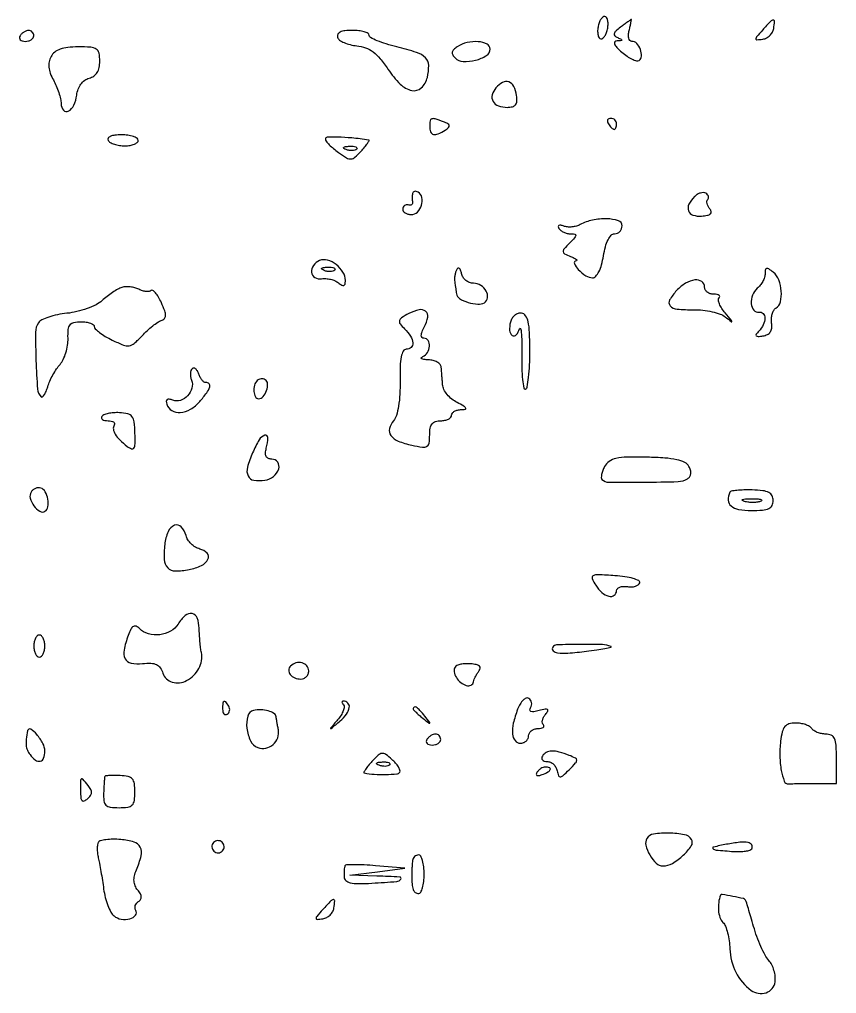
# Model space of a CAD drawing. Extents: x 0 to 5034, y 0 to 2560.
# Drawn here: x 4885.4 to 5034, y 1634.8 to 1812 of the extents above; entities that cross this region are included whole.
import ezdxf

# ---------------------------------------------------------------- set-up
doc = ezdxf.new("R2010")
doc.units = 0

msp = doc.modelspace()

# ---------------------------------------------------------------- linework, layer by layer
for points in [[(4990.70757, 1810.989749, 0.040656), (4990.56709, 1810.192943, 0.050754), (4990.573231, 1809.442032, 0.059493), (4990.712916, 1808.841237, 0.169067), (4990.98019, 1808.512243, 0.241489), (4991.323006, 1808.484873, 0.114793), (4991.692538, 1808.750262, 0.074084), (4992.035801, 1809.284046, 0.041978), (4992.29243, 1810.010251, 0.040656), (4992.43291, 1810.807057, 0.050754), (4992.426769, 1811.557968, 0.059493), (4992.287084, 1812.158763, 0.169067), (4992.01981, 1812.487757, 0.241489), (4991.676994, 1812.515127, 0.114793), (4991.307462, 1812.249738, 0.074084), (4990.964199, 1811.715954, 0.041978)], [(4994.696997, 1810.569198, 0.024628), (4993.867292, 1809.873136, 0.142145), (4993.575391, 1809.387409, 0.276429), (4993.68571, 1809.004722, 0.092682), (4994.196997, 1808.679948, -0.011307), (4994.852863, 1808.399801, -0.339564), (4994.932269, 1808.25086, -0.338236), (4994.808928, 1808.135125, -0.011268), (4994.09699, 1808.078947, 0.184351), (4993.679406, 1807.892056, 0.306333), (4993.609088, 1807.528106, 0.094246), (4994.019942, 1806.916596, 0.019206), (4994.976067, 1806.020757, 0.028805), (4995.910455, 1805.30027, 0.039562), (4996.830795, 1804.773101, 0.044596), (4997.617313, 1804.484251, 0.206983), (4998.085403, 1804.552782, 0.249699), (4998.525958, 1805.308441, 0.100677), (4998.326967, 1806.524213, 0.095283), (4997.654246, 1807.614324, 0.209981), (4996.77638, 1808, -0.221261), (4996.434061, 1808.159281, -0.11579), (4996.216954, 1808.5875, -0.077863), (4996.163004, 1809.233928, -0.04594), (4996.289749, 1810, 0.006506), (4996.479167, 1810.764859, 0.011398), (4996.613189, 1811.403158, 0.005743), (4996.703792, 1811.922619, 0.524629), (4996.65638, 1811.968197, 0.103528), (4996.549607, 1811.922176, 0.001696), (4996.016305, 1811.544122, 0.004329), (4995.399296, 1811.095461, 0.002852)], [(5020.568603, 1810.075805, 0.005286), (5019.46245, 1808.827239, 0.18237), (5019.328564, 1808.464567, 0.435285), (5019.519364, 1808.289449, 0.016801), (5020.580487, 1808.408934, 0.084275), (5021.268867, 1808.632391, 0.071263), (5021.890588, 1809.080312, 0.072374), (5022.353247, 1809.67682, 0.09263), (5022.578388, 1810.333129, 0.019066), (5022.721463, 1811.657664, 0.473108), (5022.487066, 1811.878874, 0.172957), (5022.017329, 1811.640342, 0.00571)], [(4885.5, 1809, 0.139169), (4885.392057, 1808.620352, 0.191142), (4885.521475, 1808.29375, 0.138808), (4885.889346, 1808.073267, 0.066118), (4886.440983, 1808, 0.062283), (4887.037096, 1808.074545, 0.080552), (4887.542039, 1808.29375, 0.097988), (4887.879982, 1808.618621, 0.153634), (4888, 1809, 0.092995), (4887.928382, 1809.381732, 0.096318), (4887.723586, 1809.70625, 0.099231), (4887.418051, 1809.923444, 0.105429), (4887.059017, 1810, 0.089642), (4886.653442, 1809.926698, 0.053229), (4886.2129, 1809.70625, 0.051032), (4885.806203, 1809.382515, 0.06081)], [(4943.243678, 1808.75, 0.160139), (4943.61332, 1808.248078, 0.049727), (4944.437444, 1807.777235, 0.043968), (4945.523367, 1807.403073, 0.036204), (4946.731332, 1807.193778, -0.062198), (4948.337413, 1806.828857, -0.073661), (4949.706209, 1806.090454, -0.059811), (4951.004845, 1804.853074, -0.026372), (4952.418508, 1802.943778, 0.050758), (4954.649042, 1800.21926, 0.145168), (4956.781351, 1799.06815, 0.24753), (4958.476852, 1799.55316, 0.141169), (4959.575091, 1801.443165, 0.066162), (4959.825158, 1803.631593, 0.194517), (4959.242357, 1805.000144, 0.118989), (4957.623622, 1805.986158, 0.0187), (4954.003083, 1806.99926, -0.015952), (4952.0858, 1807.524414, -0.024565), (4950.469656, 1808.111368, -0.021565), (4949.249597, 1808.686663, -0.278659), (4949, 1809.099741, 0.274589), (4948.793879, 1809.446769, 0.053747), (4948.094271, 1809.735549, 0.043426), (4947.098087, 1809.934668, 0.027628), (4945.916667, 1810, 0.027616), (4944.594183, 1809.926901, 0.081931), (4943.722349, 1809.68192, 0.158973), (4943.292967, 1809.27971, 0.207907)], [(4965.008359, 1807.026328, 0.049917), (4964.366418, 1806.524476, 0.155339), (4964.106656, 1806.048197, 0.177122), (4964.186713, 1805.550596, 0.068927), (4964.613715, 1804.986285, 0.188774), (4966.084424, 1804.343148, 0.07208), (4968.346433, 1804.581144, 0.075979), (4970.338719, 1805.424424, 0.260334), (4971, 1806.608408, 0.286302), (4970.430652, 1807.52122, 0.096747), (4968.850087, 1807.945971, 0.074816), (4966.817494, 1807.783599, 0.083873)], [(4891.125, 1805.233565, 0.07548), (4890.792836, 1804.296703, 0.072812), (4890.747893, 1803.291484, 0.062962), (4891.000616, 1802.194595, 0.038356), (4891.554381, 1800.983565, -0.026053), (4892.08329, 1799.898247, -0.021411), (4892.535706, 1798.691005, -0.02193), (4892.855517, 1797.543864, -0.052224), (4892.964565, 1796.666667, 0.165194), (4893.393263, 1795.480313, 0.364529), (4894.272785, 1795.304322, 0.160222), (4895.286134, 1796.388977, 0.078911), (4895.806596, 1798.225288, -0.059069), (4896.066527, 1799.302896, -0.069195), (4896.563687, 1800.228587, -0.075736), (4897.24815, 1800.917422, -0.095695), (4898.056596, 1801.304549, 0.087948), (4898.902043, 1801.693541, 0.101453), (4899.513688, 1802.334608, 0.088413), (4899.878882, 1803.240157, 0.051788), (4900, 1804.40638, 0.04932), (4899.855833, 1805.864368, 0.201248), (4899.36783, 1806.58646, 0.129211), (4898.356484, 1806.924187, 0.016325), (4896.035184, 1807, 0.027109), (4894.176905, 1806.899173, 0.0593), (4892.789988, 1806.579008, 0.079822), (4891.793431, 1806.028568, 0.104238)], [(4972.063995, 1799.57711, 0.106575), (4971.376795, 1798.258328, 0.200494), (4971.527194, 1797.087134, 0.178912), (4972.500034, 1796.278865, 0.085), (4974.128568, 1796, 0.062086), (4975.067661, 1796.11706, 0.166817), (4975.623764, 1796.480302, 0.153168), (4975.867607, 1797.132839, 0.049977), (4975.819551, 1798.171672, 0.077858), (4975.313383, 1799.799333, 0.191232), (4974.400972, 1800.62577, 0.215452), (4973.255961, 1800.54972, 0.097138)], [(4960, 1792.5, 0.089174), (4960.175233, 1791.525286, 0.254903), (4960.677741, 1791.088216, 0.160791), (4961.529825, 1791.175574, 0.036004), (4962.833846, 1791.876149, 0.038367), (4963.453612, 1792.339204, 0.274684), (4963.565218, 1792.680224, 0.222828), (4963.322208, 1792.994404, 0.026892), (4962.502058, 1793.360837, 0.012459), (4960.971953, 1793.90466, 0.163417), (4960.378485, 1793.900272, 0.279769), (4960.077079, 1793.537925, 0.03708)], [(4992.5, 1793, 0.029505), (4992.768994, 1792.617226, 0.035638), (4993.066025, 1792.29375, 0.038439), (4993.34829, 1792.065539, 0.151918), (4993.559017, 1792, 0.210953), (4993.727648, 1792.07446, 0.081139), (4993.870461, 1792.29375, 0.061769), (4993.967655, 1792.617151, 0.042167), (4994, 1793, 0.105053), (4993.918938, 1793.381556, 0.099167), (4993.688914, 1793.70625, 0.09642), (4993.345238, 1793.923877, 0.093332), (4992.940983, 1794, 0.108972), (4992.586039, 1793.921712, 0.182303), (4992.3746, 1793.70625, 0.161196), (4992.343488, 1793.3821, 0.082592)], [(4901.5, 1790, 0.130646), (4901.906663, 1789.615492, 0.045439), (4902.653525, 1789.29375, 0.041396), (4903.57934, 1789.073842, 0.037634), (4904.559017, 1789, 0.039081), (4905.49372, 1789.07317, 0.058208), (4906.282961, 1789.29375, 0.076538), (4906.820624, 1789.617207, 0.222681), (4907, 1790, 0.257909), (4906.787575, 1790.384428, 0.061379), (4906.101414, 1790.70625, 0.048032), (4905.112882, 1790.927265, 0.031003), (4903.940983, 1791, 0.027979), (4902.756294, 1790.933656, 0.069343), (4901.916013, 1790.718784, 0.145541), (4901.509855, 1790.391769, 0.297719)], [(4941.031425, 1790.202192, 0.163567), (4941.173948, 1789.833626, 0.021597), (4941.74433, 1789.204466, 0.023191), (4942.511443, 1788.497242, 0.017535), (4943.414206, 1787.791734, 0.019749), (4944.889475, 1786.806522, 0.153657), (4945.68259, 1786.60875, 0.169847), (4946.405655, 1786.911934, 0.025434), (4947.537768, 1788.041734, 0.012081), (4948.189067, 1788.797326, 0.022824), (4948.670424, 1789.441684, 0.024065), (4948.968709, 1789.930564, 0.523538), (4948.904988, 1790.057616, 0.010916), (4945.821643, 1790.427798, 0.019826), (4943.287484, 1790.574964, 0.015679), (4941.349351, 1790.549776, 0.414323)], [(4946.729167, 1788.395833, -0.126455), (4946.402231, 1788.202593, -0.060344), (4945.916927, 1788.123424, -0.05415), (4945.359369, 1788.160852, -0.051402), (4944.8125, 1788.316886, -0.054073), (4944.395823, 1788.538436, -0.470617), (4944.37858, 1788.720685, -0.168741), (4944.670344, 1788.862007, -0.018894), (4945.416667, 1788.921053, -0.028489), (4946.112848, 1788.910055, -0.077125), (4946.592839, 1788.799335, -0.208169), (4946.77538, 1788.614691, -0.296942)], [(4956.881579, 1780.309017, 0.022289), (4956.844744, 1779.944741, 0.014052), (4956.83273, 1779.517336, 0.014106), (4956.844631, 1779.095576, 0.025051), (4956.881579, 1778.75, -0.12901), (4956.854957, 1778.484671, -0.162681), (4956.700839, 1778.29375, -0.133789), (4956.435117, 1778.210642, -0.077171), (4956.1, 1778.25, 0.11039), (4955.749164, 1778.267928, 0.119228), (4955.435, 1778.132812, 0.113761), (4955.206961, 1777.862485, 0.093907), (4955.1, 1777.5, 0.168696), (4955.191038, 1777.119049, 0.108012), (4955.515435, 1776.79375, 0.084061), (4956.029171, 1776.574199, 0.059104), (4956.654671, 1776.5, 0.197179), (4957.770248, 1776.957733, 0.123534), (4958.513587, 1778.180419, 0.126021), (4958.583739, 1779.590598, 0.206932), (4957.910933, 1780.555046, 0.072163), (4957.553783, 1780.710062, 0.125664), (4957.2328, 1780.715008, 0.160215), (4956.999675, 1780.571325, 0.139745)], [(5008.160081, 1779.760081, 0.079398), (5007.156235, 1778.374377, 0.207172), (5007.084109, 1777.171836, 0.233845), (5007.895485, 1776.396477, 0.096761), (5009.445196, 1776.224774, 0.028299), (5010.521004, 1776.375453, 0.132543), (5011.076296, 1776.65008, 0.273004), (5011.204541, 1777.043735, 0.11922), (5010.953872, 1777.555581, -0.0512), (5010.636883, 1778.028589, -0.066903), (5010.456325, 1778.51641, -0.082625), (5010.43235, 1778.943957, -0.170766), (5010.575207, 1779.241874, 0.14305), (5010.715791, 1779.498462, 0.130555), (5010.702923, 1779.800423, 0.106589), (5010.53126, 1780.104024, 0.072688), (5010.226612, 1780.359946, 0.134472), (5009.793408, 1780.487445, 0.075494), (5009.245658, 1780.414825, 0.066225), (5008.671226, 1780.161896, 0.059664)], [(4987.378179, 1774.666319, -0.061297), (4986.694466, 1774.389318, -0.043851), (4985.881007, 1774.245623, -0.044327), (4985.068076, 1774.246761, -0.069213), (4984.387324, 1774.404864, 0.039507), (4983.83967, 1774.566763, 0.164008), (4983.50207, 1774.527199, 0.322062), (4983.389896, 1774.324702, 0.10951), (4983.507079, 1773.988546, 0.092679), (4983.851628, 1773.609991, 0.053011), (4984.382837, 1773.290385, 0.050467), (4985.006609, 1773.07333, 0.058572), (4985.630446, 1773, -0.045024), (4986.37445, 1772.932868, -0.392927), (4986.556054, 1772.689987, -0.159691), (4986.363657, 1772.263135, -0.011307), (4985.448918, 1771.30606, 0.014705), (4984.447427, 1770.243861, 0.202695), (4984.281332, 1769.753531, 0.262306), (4984.538545, 1769.366384, 0.024236), (4985.627489, 1768.876346, -0.017345), (4986.29325, 1768.587706, -0.058722), (4986.693669, 1768.336058, -0.287911), (4986.749139, 1768.17503, -0.326262), (4986.627555, 1768.070285, 0.509658), (4986.321022, 1767.56775, 0.094284), (4987.029805, 1766.492918, 0.055092), (4988.403076, 1765.360125, 0.145938), (4989.610627, 1765, 0.212987), (4990.210133, 1765.267509, 0.066767), (4990.776813, 1766.099289, 0.049439), (4991.263715, 1767.36998, 0.027147), (4991.615991, 1769, -0.02706), (4991.969105, 1770.635274, -0.049849), (4992.45621, 1771.904705, -0.067755), (4993.024147, 1772.732525, -0.211623), (4993.627808, 1773, 0.105539), (4994.151369, 1773.111757, 0.09925), (4994.596919, 1773.4288, 0.096288), (4994.895569, 1773.90251, 0.092897), (4995, 1774.459743, 0.329099), (4994.321058, 1775.379541, 0.068095), (4992.210853, 1775.726751, 0.057896), (4989.610335, 1775.495826, 0.075931)], [(4939.978997, 1768.13054, 0.138951), (4938.852882, 1767.239974, 0.186062), (4938.524136, 1765.99225, 0.232451), (4939.128948, 1765.042575, 0.181397), (4940.346631, 1764.810873, -0.058641), (4941.128924, 1764.852931, -0.043016), (4941.988988, 1764.72346, -0.043723), (4942.793756, 1764.454279, -0.070755), (4943.407522, 1764.07675, 0.036236), (4944.011209, 1763.645513, 0.22374), (4944.380492, 1763.605619, 0.267016), (4944.603241, 1763.861479, 0.048655), (4944.666667, 1764.51172, 0.140383), (4944.233045, 1766.025702, 0.089106), (4942.993599, 1767.395094, 0.092767), (4941.406782, 1768.20598, 0.171761)], [(4942.729167, 1766.395833, -0.126455), (4942.402231, 1766.202593, -0.060344), (4941.916927, 1766.123424, -0.05415), (4941.359369, 1766.160852, -0.051402), (4940.8125, 1766.316886, -0.054073), (4940.395823, 1766.538436, -0.470617), (4940.37858, 1766.720685, -0.168741), (4940.670344, 1766.862007, -0.018894), (4941.416667, 1766.921053, -0.028489), (4942.112848, 1766.910055, -0.077125), (4942.592839, 1766.799335, -0.208169), (4942.77538, 1766.614691, -0.296942)], [(4964.911673, 1766.5, 0.053933), (4964.71786, 1766.026424, 0.031438), (4964.585079, 1765.426563, 0.031115), (4964.526942, 1764.801739, 0.045358), (4964.560134, 1764.25, -0.001084), (4964.641966, 1763.703271, -0.000783), (4964.730946, 1763.093233, -0.00079), (4964.813702, 1762.513085, -0.001718), (4964.875, 1762.067388, 0.230382), (4965.436627, 1761.221465, 0.056634), (4967.005111, 1760.523492, 0.056122), (4968.755476, 1760.180665, 0.160061), (4969.947377, 1760.467478, 0.228967), (4970.523498, 1761.372174, 0.158295), (4970.281753, 1762.582683, 0.126016), (4969.292309, 1763.619946, 0.140483), (4967.966335, 1764, -0.090822), (4967.245067, 1764.132103, -0.079458), (4966.579313, 1764.514062, -0.080024), (4966.069777, 1765.081564, -0.094352), (4965.799863, 1765.75, 0.038652), (4965.629893, 1766.357305, 0.130583), (4965.395908, 1766.692188, 0.295862), (4965.146208, 1766.723799, 0.157583)], [(5021, 1765.744889, -0.076995), (5020.897847, 1765.085445, -0.044443), (5020.587251, 1764.342963, -0.043169), (5020.132591, 1763.635678, -0.055174), (5019.594896, 1763.078757, 0.131921), (5018.735886, 1761.864617, 0.105347), (5018.505763, 1760.271992, 0.149998), (5018.959757, 1759.081037, 0.289986), (5019.882837, 1758.75, -0.265892), (5020.637312, 1758.51694, -0.191107), (5020.966535, 1757.677537, -0.110278), (5020.680469, 1756.419313, -0.085753), (5019.869301, 1755.269301, 0.033777), (5019.394174, 1754.725246, 0.358126), (5019.404429, 1754.45152, 0.233405), (5019.719821, 1754.322997, 0.019634), (5020.619301, 1754.423164, 0.078597), (5021.424737, 1754.67854, 0.128849), (5021.959416, 1755.147674, 0.120836), (5022.216198, 1755.842898, 0.064355), (5022.20215, 1756.765273, -0.050281), (5022.165982, 1757.600344, -0.053366), (5022.299599, 1758.40865, -0.05957), (5022.572258, 1759.072995, -0.127883), (5022.95215, 1759.470427, 0.195568), (5023.782775, 1760.607355, 0.07862), (5023.954636, 1762.560132, 0.074283), (5023.504206, 1764.598999, 0.128792), (5022.5, 1766, 0.019291), (5021.693431, 1766.618453, 0.198558), (5021.292518, 1766.709602, 0.319009), (5021.061418, 1766.478191, 0.041804)], [(4904, 1763.237592, 0.04957), (4903.281143, 1762.919932, 0.017913), (4902.3286, 1762.334643, 0.017561), (4901.324254, 1761.614722, 0.019969), (4900.41651, 1760.854833, -0.068025), (4899.313253, 1760.098335, -0.029452), (4897.674435, 1759.393188, -0.02847), (4895.816432, 1758.837679, -0.033623), (4894.007539, 1758.533911, 0.025602), (4892.288656, 1758.273512, 0.030232), (4890.700311, 1757.847598, 0.031469), (4889.430863, 1757.332675, 0.135625), (4888.822968, 1756.801798, 0.146175), (4888.306867, 1755.091225, 0.009869), (4888.394466, 1749.940298, 0.008794), (4888.676652, 1744.751445, 0.180287), (4889.31748, 1743.349187, 0.380385), (4889.562223, 1743.33487, 0.079441), (4889.878981, 1743.679202, 0.047909), (4890.219123, 1744.317799, 0.024379), (4890.526974, 1745.174639, -0.031871), (4890.909869, 1746.192208, -0.019988), (4891.478728, 1747.330104, -0.020045), (4892.131342, 1748.409896, -0.034224), (4892.770546, 1749.246992, 0.069629), (4893.352663, 1750.132524, 0.03664), (4893.828842, 1751.362939, 0.035596), (4894.139005, 1752.719048, 0.045559), (4894.219149, 1753.996992, -0.028836), (4894.266504, 1755.616592, -0.145171), (4894.594846, 1756.450217, -0.179502), (4895.281438, 1756.873094, -0.049243), (4896.566883, 1757, -0.034186), (4897.498839, 1756.936205, -0.052188), (4898.285272, 1756.74294, -0.067896), (4898.826409, 1756.460641, -0.243227), (4899, 1756.124903, 0.205966), (4899.185423, 1755.69387, 0.027759), (4899.954687, 1755.04225, 0.028289), (4901.00521, 1754.337767, 0.020312), (4902.25, 1753.668136, 0.018166), (4904.293604, 1752.763848, 0.131101), (4905.352834, 1752.636605, 0.146354), (4906.278531, 1753.063173, 0.024467), (4907.696734, 1754.442144, -0.018114), (4908.632555, 1755.375492, -0.018473), (4909.627558, 1756.232302, -0.018592), (4910.544575, 1756.910497, -0.069577), (4911.184974, 1757.228325, 0.120596), (4911.760333, 1757.590477, 0.193378), (4911.976291, 1758.120461, 0.092127), (4911.823643, 1758.964903, 0.01624), (4911.200799, 1760.458639, 0.024274), (4910.668975, 1761.490067, 0.044661), (4910.12535, 1762.261507, 0.065452), (4909.649837, 1762.693042, 0.36266), (4909.331077, 1762.66441, -0.165176), (4908.988135, 1762.495352, -0.059247), (4908.436095, 1762.488589, -0.050771), (4907.781709, 1762.626397, -0.041193), (4907.118517, 1762.900056, 0.052848), (4906.388752, 1763.181509, 0.03869), (4905.534814, 1763.341454, 0.039394), (4904.692203, 1763.365954, 0.066939)], [(5004.918262, 1762.68189, 0.055895), (5003.646085, 1760.967326, 0.323794), (5003.751764, 1759.909862, 0.192386), (5004.991061, 1759.288458, 0.024618), (5008.025513, 1759.180916, -0.030609), (5009.679283, 1759.102469, -0.028456), (5011.352604, 1758.822985, -0.029631), (5012.81068, 1758.401122, -0.079655), (5013.755406, 1757.885192, 0.001742), (5014.913453, 1756.995027, 0.624618), (5014.989376, 1757.033097, 0.174109), (5014.925016, 1757.206499, 0.000932), (5013.747818, 1758.598385, -0.032973), (5013.125583, 1759.437669, -0.048694), (5012.706814, 1760.252501, -0.060752), (5012.529318, 1760.930455, -0.234172), (5012.664485, 1761.331152, 0.202239), (5012.766852, 1761.582829, 0.2467), (5012.647276, 1761.803526, 0.10953), (5012.261898, 1761.954034, 0.038554), (5011.666667, 1762, -0.078509), (5011.029996, 1762.100588, -0.090584), (5010.489583, 1762.391667, -0.10078), (5010.128298, 1762.824826, -0.124206), (5010, 1763.333333, 0.250344), (5009.476669, 1764.31305, 0.181217), (5008.248933, 1764.601869, 0.105066), (5006.541403, 1764.003878, 0.068745)], [(4956.192373, 1758.474107, 0.019895), (4954.883203, 1757.716235, 0.1877), (4954.505121, 1757.20328, 0.234751), (4954.618237, 1756.636716, 0.031807), (4955.442373, 1755.700485, -0.052384), (4956.530359, 1754.357065, -0.123906), (4956.944151, 1753.14703, -0.232388), (4956.628018, 1752.340886, -0.18729), (4955.75, 1752.000224, 0.279438), (4955.191926, 1751.662049, 0.0717), (4954.827073, 1750.623594, 0.041), (4954.630023, 1748.883506, 0.012746), (4954.616024, 1746.250224, -0.018591), (4954.574337, 1743.798639, -0.027322), (4954.340354, 1741.656752, -0.030699), (4953.952079, 1739.958895, -0.106969), (4953.416614, 1738.977161, 0.119823), (4952.68786, 1737.556415, 0.223724), (4952.945209, 1736.317233, 0.1378), (4954.278573, 1735.299482, 0.041134), (4956.75, 1734.546177, 0.016753), (4958.702904, 1734.190532, 0.169024), (4959.503348, 1734.34302, 0.232282), (4959.899671, 1734.933412, 0.033694), (4960, 1736.420545, -0.042044), (4960.103853, 1737.653401, -0.123486), (4960.443839, 1738.427568, -0.152591), (4961.057214, 1738.854824, -0.076542), (4962, 1739, 0.048028), (4962.765418, 1739.073693, 0.068025), (4963.4125, 1739.29375, 0.088204), (4963.848523, 1739.618118, 0.191087), (4964, 1740, -0.169851), (4964.133868, 1740.382704, -0.093355), (4964.514063, 1740.71058, -0.074307), (4965.080571, 1740.934969, -0.055147), (4965.75, 1741.014742, 0.049418), (4966.444128, 1741.089425, 0.512166), (4966.543074, 1741.312071, 0.133183), (4966.183579, 1741.665944, 0.010687), (4965, 1742.299284, -0.054353), (4964.033065, 1742.930806, -0.049671), (4963.192163, 1743.773434, -0.052982), (4962.593145, 1744.689232, -0.100436), (4962.356299, 1745.534542, 0.000642), (4962.293498, 1746.378594, 0.00051), (4962.223585, 1747.289834, 0.000516), (4962.157046, 1748.134373, 0.001295), (4962.106299, 1748.75, 0.16331), (4961.896899, 1749.233642, 0.081406), (4961.370288, 1749.656003, 0.066974), (4960.618561, 1749.956059, 0.052788), (4959.75, 1750.078947, -0.020908), (4958.953487, 1750.140307, -0.102704), (4958.528125, 1750.282867, -0.451325), (4958.492009, 1750.465905, -0.134342), (4958.75, 1750.662281, 0.161298), (4959.59968, 1751.382864, 0.12142), (4959.971089, 1752.558786, 0.155405), (4959.716714, 1753.580218, 0.260242), (4958.964816, 1754, -0.211466), (4958.610175, 1754.15701, -0.197808), (4958.474969, 1754.531307, -0.087124), (4958.617866, 1755.17717, -0.024967), (4959.057457, 1756.107359, 0.077972), (4959.65896, 1757.83095, 0.271517), (4959.270213, 1758.895557, 0.234402), (4958.070747, 1759.176331, 0.063692)], [(4974.683917, 1756.899298, 0.078612), (4974.535706, 1755.405252, 0.22987), (4975.027629, 1754.525629, 0.387651), (4975.755754, 1754.621294, 0.106315), (4976.349391, 1755.737757, -0.728442), (4976.524785, 1755.743866, -0.066115), (4976.670908, 1755.072966, -0.018122), (4976.748952, 1753.383923, -0.006691), (4976.74073, 1751, 0.011444), (4976.75572, 1748.524798, 0.020099), (4976.89712, 1746.482812, 0.016226), (4977.117641, 1744.937843, 0.452909), (4977.426769, 1744.75, 0.283367), (4977.742136, 1745.113931, 0.011852), (4977.988558, 1746.88736, 0.017435), (4978.164718, 1749.098596, 0.011158), (4978.222222, 1751.675055, 0.009646), (4978.156757, 1755.068204, 0.044641), (4977.906892, 1757.012603, 0.093033), (4977.441922, 1758.104565, 0.212353), (4976.701148, 1758.573357, 0.121268), (4976.08275, 1758.514039, 0.089163), (4975.481143, 1758.173691, 0.080914), (4974.987894, 1757.607462, 0.074982)], [(4916.787573, 1748.454239, 0.124758), (4916.578077, 1748.102489, 0.059383), (4916.488171, 1747.579692, 0.053459), (4916.521329, 1746.978947, 0.051158), (4916.680777, 1746.389499, -0.159421), (4916.753426, 1744.944247, -0.120517), (4915.978596, 1743.545391, -0.124596), (4914.669755, 1742.693165, -0.175691), (4913.290437, 1742.71879, 0.045528), (4912.634248, 1742.904226, 0.191277), (4912.239887, 1742.826923, 0.258377), (4912.078432, 1742.526795, 0.077555), (4912.167759, 1741.996723, 0.181352), (4913.106052, 1740.837736, 0.154477), (4914.647948, 1740.484989, 0.114878), (4916.489936, 1741.0758, 0.079156), (4918.17679, 1742.488316, 0.019566), (4919.438658, 1744.05974, 0.081311), (4919.993066, 1745.137303, 0.270993), (4919.867692, 1745.707715, 0.236486), (4919.289043, 1745.926, -0.188259), (4918.975835, 1746.012162, -0.060079), (4918.619384, 1746.351377, -0.05025), (4918.278318, 1746.861056, -0.038006), (4918.007715, 1747.478006, 0.047177), (4917.742196, 1748.054438, 0.092779), (4917.41402, 1748.435501, 0.153405), (4917.081274, 1748.564701, 0.216104)], [(4928.63948, 1746.306147, 0.129546), (4928.135277, 1745.441138, 0.086873), (4928.024079, 1744.295693, 0.106073), (4928.304248, 1743.34955, 0.274485), (4928.893011, 1743, 0.223243), (4929.709738, 1743.383783, 0.089221), (4930.332782, 1744.48658, 0.092338), (4930.520017, 1745.707762, 0.251406), (4930.095806, 1746.440788, 0.085976), (4929.735573, 1746.585524, 0.075821), (4929.331062, 1746.609483, 0.077371), (4928.945359, 1746.512383, 0.096382)], [(4900.367878, 1739.786222, 0.202487), (4900.321729, 1739.488932, 0.181511), (4900.5, 1739.230953, 0.104269), (4900.91412, 1739.056248, 0.047893), (4901.5, 1739, -0.048679), (4902.085304, 1738.942881, -0.105957), (4902.497908, 1738.765662, -0.182742), (4902.674087, 1738.503945, -0.198696), (4902.625, 1738.202254, 0.176986), (4902.468615, 1737.44338, 0.101222), (4902.792318, 1736.553469, 0.06418), (4903.624868, 1735.52142, 0.025761), (4905, 1734.333969, 0.06901), (4905.782083, 1733.883081, 0.374156), (4906.209005, 1734.029734, 0.128172), (4906.411247, 1734.76364, 0.010714), (4906.396367, 1736.751144, 0.022206), (4906.247123, 1738.783044, 0.134236), (4905.854255, 1739.753672, 0.175963), (4905.07892, 1740.251688, 0.044743), (4903.573262, 1740.453397, 0.027511), (4902.4965, 1740.441272, 0.03475), (4901.509898, 1740.306521, 0.037259), (4900.730057, 1740.082532, 0.167296)], [(4927.794938, 1733.181851, 0.036004), (4926.849245, 1730.523217, 0.174557), (4926.968701, 1728.951506, 0.254709), (4927.994238, 1728.171088, 0.074576), (4930.044148, 1728.165335, 0.135778), (4931.595372, 1728.850592, 0.143378), (4932.534655, 1730.223237, 0.233526), (4932.358722, 1731.440448, 0.24695), (4931.294885, 1732, -0.100496), (4930.6576, 1732.129396, -0.17788), (4930.271007, 1732.49151, -0.133361), (4930.145586, 1733.107554, -0.047903), (4930.289489, 1733.999004, 0.054814), (4930.573118, 1735.924368, 0.521914), (4930.015023, 1736.344676, 0.182839), (4928.987913, 1735.517074, 0.029295)], [(4991.819667, 1730.664354, 0.030858), (4991.480861, 1729.924439, 0.041853), (4991.274992, 1729.219272, 0.047965), (4991.21421, 1728.639928, 0.201168), (4991.344024, 1728.322643, 0.196308), (4992.562578, 1727.81073, 0.004533), (4998.942976, 1727.804605, 0.005912), (5005.192499, 1727.929174, 0.1312), (5006.917289, 1728.448882, 0.114066), (5007.310926, 1728.838857, 0.113407), (5007.494551, 1729.362836, 0.095509), (5007.444854, 1729.988859, 0.060209), (5007.165255, 1730.669188, 0.154037), (5006.391163, 1731.397476, 0.057965), (5004.968997, 1731.890088, 0.037014), (5002.799328, 1732.203929, 0.011955), (4999.553562, 1732.35252, 0.009665), (4995.897823, 1732.361695, 0.049563), (4993.885353, 1732.127472, 0.096965), (4992.651847, 1731.593937, 0.120106)], [(4887.505551, 1726.008982, 0.210916), (4887.352012, 1724.902126, 0.08689), (4888.026547, 1723.510162, 0.09585), (4889.078734, 1722.519897, 0.286891), (4890.02424, 1722.514981, 0.219696), (4890.562771, 1723.328583, 0.083213), (4890.543423, 1724.724218, 0.080898), (4890.064059, 1726.073562, 0.188758), (4889.254268, 1726.748577, 0.103158), (4888.794031, 1726.802281, 0.077831), (4888.2988, 1726.678582, 0.074448), (4887.845034, 1726.401159, 0.080135)], [(5014.58887, 1726, 0.110692), (5014.305822, 1724.541417, 0.212143), (5014.81118, 1723.486912, 0.136967), (5016.177391, 1722.854427, 0.040354), (5018.5, 1722.666667, 0.018211), (5020.565618, 1722.741926, 0.088323), (5021.69793, 1723.029877, 0.169102), (5022.284145, 1723.587322, 0.119442), (5022.5, 1724.47803, 0.119096), (5022.286529, 1725.36153, 0.159929), (5021.704614, 1725.93659, 0.088495), (5020.598202, 1726.26167, 0.020471), (5018.653736, 1726.394697, 0.012297), (5017.163938, 1726.398836, 0.018748), (5015.873097, 1726.322192, 0.013776), (5014.84009, 1726.193075, 0.257137)], [(5020.269032, 1724.344063, -0.06278), (5019.671085, 1724.185595, -0.030339), (5018.880008, 1724.127736, -0.029507), (5018.036634, 1724.167106, -0.037336), (5017.269032, 1724.307009, -0.087174), (5016.883358, 1724.48334, -0.597527), (5016.900903, 1724.643467, -0.080377), (5017.431793, 1724.764444, -0.012823), (5018.5, 1724.805051, -0.014395), (5019.580113, 1724.787295, -0.052471), (5020.257153, 1724.684921, -0.333666), (5020.386009, 1724.52287, -0.31318)], [(4911.810123, 1716.499283, 0.040935), (4911.714868, 1713.730885, 0.182069), (4912.348814, 1712.262762, 0.202306), (4913.7416, 1711.667721, 0.051614), (4916.236421, 1711.914518, 0.058443), (4918.487668, 1712.656791, 0.164713), (4919.670962, 1713.785376, 0.320258), (4919.520363, 1714.875252, 0.14037), (4918.19781, 1715.658522, -0.073136), (4917.390852, 1716.001404, -0.055523), (4916.629666, 1716.590624, -0.056155), (4916.025932, 1717.323711, -0.080414), (4915.686074, 1718.092454, 0.122202), (4914.81355, 1719.693489, 0.314441), (4913.592981, 1719.965557, 0.197378), (4912.420893, 1718.806672, 0.071395)], [(4990.196738, 1709.05658, 0.074178), (4991.307537, 1707.754615, 0.115715), (4992.605142, 1707.069185, 0.218355), (4993.56758, 1707.23875, 0.246425), (4994, 1708.062858, -0.194219), (4994.153447, 1708.442993, -0.109707), (4994.57415, 1708.7216, -0.079837), (4995.206425, 1708.854421, -0.051657), (4995.954552, 1708.812858, 0.04975), (4996.724198, 1708.767164, 0.064158), (4997.421742, 1708.885652, 0.078532), (4997.945976, 1709.14092, 0.17002), (4998.204552, 1709.5, 0.367882), (4998.024118, 1709.90649, 0.041356), (4997.005031, 1710.296308, 0.034724), (4995.52323, 1710.617195, 0.019996), (4993.706191, 1710.80658, 0.005592), (4990.619857, 1710.969327, 0.126688), (4989.756743, 1710.784877, 0.393624), (4989.567655, 1710.279814, 0.041645)], [(4914.232073, 1702, -0.12759), (4912.867949, 1700.706733, -0.09702), (4910.899387, 1700.072897, -0.097349), (4908.843077, 1700.229529, -0.129539), (4907.230484, 1701.169516, 0.087066), (4906.619336, 1701.598211, 0.250361), (4906.118485, 1701.571828, 0.142555), (4905.661018, 1701.075155, 0.026219), (4905.160521, 1699.919516, 0.0382), (4904.402496, 1697.28257, 0.170185), (4904.613801, 1695.710205, 0.232203), (4905.6885, 1694.903761, 0.072671), (4907.757544, 1694.816097, -0.032702), (4909.311042, 1694.874167, -0.10325), (4910.319317, 1694.634053, -0.133954), (4910.997047, 1694.05636, -0.072944), (4911.479021, 1693.066097, 0.253907), (4913.179396, 1691.429922, 0.192919), (4915.795205, 1691.724922, 0.144917), (4918.023323, 1693.934789, 0.174972), (4918.476357, 1696.829516, -0.018177), (4918.346683, 1697.660271, -0.007071), (4918.225527, 1698.817108, -0.006989), (4918.129473, 1700.074728, -0.008609), (4918.076511, 1701.25, 0.081528), (4917.717162, 1703.113366, 0.261989), (4916.789267, 1703.903091, 0.235354), (4915.540517, 1703.557989, 0.070272)], [(4888, 1698, 0.048028), (4888.073693, 1697.234582, 0.068025), (4888.29375, 1696.5875, 0.088204), (4888.618118, 1696.151477, 0.191087), (4889, 1696, 0.191087), (4889.381882, 1696.151477, 0.088204), (4889.70625, 1696.5875, 0.068025), (4889.926307, 1697.234582, 0.048028), (4890, 1698, 0.048028), (4889.926307, 1698.765418, 0.068025), (4889.70625, 1699.4125, 0.088204), (4889.381882, 1699.848523, 0.191087), (4889, 1700, 0.191087), (4888.618118, 1699.848523, 0.088204), (4888.29375, 1699.4125, 0.068025), (4888.073693, 1698.765418, 0.048028)], [(4982.387142, 1697.819098, 0.338639), (4982.453968, 1697.156954, 0.175394), (4983.238255, 1696.758641, 0.051152), (4985.141684, 1696.719715, 0.010416), (4988.5, 1697.065489, 0.005234), (4990.383828, 1697.319249, 0.01011), (4991.884375, 1697.568473, 0.008053), (4992.988684, 1697.793375, 0.724732), (4993, 1697.906712, 0.097404), (4991.405959, 1698.266267, 0.008977), (4987.336472, 1698.305739, 0.005142), (4983.093801, 1698.227074, 0.252553)], [(4934.693853, 1694.36052, 0.194761), (4934.381568, 1693.62332, 0.172865), (4934.649978, 1692.830294, 0.128462), (4935.462204, 1692.217225, 0.098073), (4936.559017, 1692, 0.103216), (4937.108867, 1692.114729, 0.098834), (4937.576711, 1692.440625, 0.096907), (4937.890211, 1692.927451, 0.095012), (4938, 1693.5, 0.179946), (4937.664381, 1694.40236, 0.15216), (4936.79511, 1694.94328, 0.132661), (4935.672804, 1694.933008, 0.128822)], [(4964.615542, 1694.186951, 0.185212), (4964.454343, 1693.336397, 0.092251), (4964.849505, 1692.29589, 0.082634), (4965.653294, 1691.364189, 0.103438), (4966.659464, 1690.830179, 0.085502), (4967.108991, 1690.779984, 0.10248), (4967.519322, 1690.89074, 0.111882), (4967.82618, 1691.144374, 0.119126), (4967.985037, 1691.5, -0.048975), (4968.11693, 1691.957227, -0.023875), (4968.368391, 1692.510701, -0.023421), (4968.687318, 1693.066398, -0.031227), (4969.030232, 1693.536428, 0.159847), (4969.205833, 1693.981605, 0.242665), (4969.040636, 1694.354098, 0.116438), (4968.472667, 1694.625251, 0.032763), (4967.494755, 1694.771125, 0.031665), (4966.542211, 1694.789478, 0.039053), (4965.660786, 1694.68131, 0.043124), (4964.961602, 1694.475425, 0.162574)], [(4922.333333, 1686.543989, 0.059057), (4922.394948, 1686.024148, 0.126631), (4922.582917, 1685.669932, 0.191218), (4922.860929, 1685.534562, 0.158515), (4923.182979, 1685.613087, 0.108766), (4923.463027, 1685.88478, 0.099739), (4923.614038, 1686.257398, 0.095385), (4923.612382, 1686.673795, 0.090093), (4923.457295, 1687.069098, 0.02679), (4922.913397, 1687.852054, 0.350126), (4922.59208, 1687.929499, 0.269722), (4922.376303, 1687.618676, 0.019984)], [(4944.335515, 1687.331152, -0.234177), (4944.47099, 1686.929532, -0.060208), (4944.293186, 1686.247439, -0.048385), (4943.874419, 1685.427036, -0.032794), (4943.252182, 1684.581152, 0.000482), (4941.983664, 1683.071522, 0.506092), (4942.001228, 1682.999489, 0.280868), (4942.107121, 1683.015819, 0.00039), (4943.726419, 1684.383647, 0.057821), (4944.880885, 1685.615229, 0.122409), (4945.379754, 1686.815292, 0.233393), (4945.116596, 1687.641899, 0.203753), (4944.274316, 1688, 0.163912), (4944.102705, 1687.942188, 0.258586), (4944.041638, 1687.803526, 0.130066), (4944.120142, 1687.588413, 0.044227)], [(4957, 1686.622445, 0.184603), (4957.08115, 1686.410139, 0.013803), (4957.514063, 1685.952641, 0.017649), (4958.079598, 1685.425681, 0.012436), (4958.75, 1684.872445, 0.001576), (4959.879507, 1683.99236, 0.377591), (4960, 1684, 0.377591), (4960.00764, 1684.120493, 0.001576), (4959.127555, 1685.25, 0.017685), (4958.23668, 1686.306759, 0.065617), (4957.573889, 1686.869516, 0.241985), (4957.193395, 1686.90695, 0.307699)], [(4975.998127, 1686.495075, 0.032082), (4975.212684, 1683.948556, 0.079242), (4975.062984, 1682.005305, 0.14612), (4975.529535, 1680.80761, 0.231284), (4976.5, 1680.333333, 0.087646), (4977.072738, 1680.434507, 0.094518), (4977.559375, 1680.725, 0.100101), (4977.884901, 1681.158026, 0.111732), (4978, 1681.666667, -0.124206), (4978.128298, 1682.175174, -0.10078), (4978.489583, 1682.608333, -0.090584), (4979.029996, 1682.899412, -0.078509), (4979.666667, 1683, 0.037878), (4980.262653, 1683.045215, 0.107049), (4980.650465, 1683.193285, 0.244364), (4980.772948, 1683.410492, 0.207794), (4980.675343, 1683.657991, -0.163543), (4980.503081, 1684.004648, -0.084569), (4980.518626, 1684.493801, -0.069199), (4980.713587, 1685.047265, -0.054018), (4981.065827, 1685.579316, 0.039492), (4981.49413, 1686.187216, 0.415282), (4981.42543, 1686.453617, 0.18479), (4981.015551, 1686.522176, 0.014014), (4979.900779, 1686.263802, -0.024167), (4978.956225, 1686.064991, -0.120204), (4978.419719, 1686.108074, -0.324529), (4978.240735, 1686.356783, -0.138312), (4978.35994, 1686.773378, 0.092429), (4978.539261, 1687.236755, 0.096144), (4978.535931, 1687.726927, 0.099337), (4978.35141, 1688.167634, 0.106066), (4978.014439, 1688.491076, 0.241403), (4977.54915, 1688.5283, 0.096908), (4977.002147, 1688.164326, 0.066618), (4976.454573, 1687.455014, 0.040287)], [(4927.928898, 1686.276568, 0.282455), (4926.897142, 1685.271343, 0.091869), (4926.75373, 1683.055527, 0.082781), (4927.42583, 1680.751037, 0.191135), (4928.730382, 1679.549968, 0.140904), (4930.174938, 1679.424785, 0.130597), (4931.514134, 1680.077062, 0.12866), (4932.366446, 1681.317788, 0.13487), (4932.481615, 1682.793688, -0.002394), (4932.350207, 1683.494107, -0.002479), (4932.227072, 1684.187655, -0.002389), (4932.126314, 1684.78913, -0.010692), (4932.076511, 1685.143011, 0.228736), (4931.680631, 1685.763139, 0.071649), (4930.641855, 1686.214427, 0.060997), (4929.288022, 1686.412046, 0.061304)], [(5023.831097, 1680.678937, 0.033851), (5023.697767, 1677.93438, 0.040577), (5023.956547, 1675.361555, 0.044535), (5024.494199, 1673.421645, 0.334151), (5025.25, 1672.940983, -0.015193), (5025.732139, 1672.964213, -0.001334), (5026.954688, 1672.982664, -0.001747), (5028.413338, 1672.995689, -0.001359), (5030, 1673), (5034, 1673), (5034, 1677.5, 0.014187), (5033.930469, 1679.949996, 0.087844), (5033.642168, 1681.170397, 0.183274), (5033.052768, 1681.778545, 0.110074), (5032.059017, 1682, -0.046881), (5031.270704, 1682.074077, -0.046318), (5030.50665, 1682.29375, -0.050262), (5029.876024, 1682.616444, -0.111412), (5029.5, 1683, 0.126744), (5029.099771, 1683.384286, 0.046551), (5028.378613, 1683.70625, 0.042425), (5027.488184, 1683.926105, 0.039337), (5026.550389, 1684, 0.066528), (5025.349266, 1683.839472, 0.155991), (5024.597901, 1683.352332, 0.114894), (5024.13155, 1682.404675, 0.028085)], [(4886.875, 1682.622445, 0.018584), (4886.619147, 1681.047259, 0.055874), (4886.605851, 1679.959713, 0.07563), (4886.828106, 1679.090671, 0.060135), (4887.311092, 1678.25, 0.068936), (4888.290007, 1677.258985, 0.224451), (4889.168921, 1677.069535, 0.256886), (4889.787905, 1677.625912, 0.084127), (4890, 1678.877555, 0.123266), (4889.647141, 1680.287103, 0.05125), (4888.542874, 1681.925707, 0.08283), (4887.442484, 1682.871723, 0.519795)], [(4959.5, 1681, 0.139169), (4959.392057, 1680.620352, 0.191142), (4959.521475, 1680.29375, 0.138808), (4959.889346, 1680.073267, 0.066118), (4960.440983, 1680, 0.062283), (4961.037096, 1680.074545, 0.080552), (4961.542039, 1680.29375, 0.097988), (4961.879982, 1680.618621, 0.153634), (4962, 1681, 0.092995), (4961.928382, 1681.381732, 0.096318), (4961.723586, 1681.70625, 0.099231), (4961.418051, 1681.923444, 0.105429), (4961.059017, 1682, 0.089642), (4960.653442, 1681.926698, 0.053229), (4960.2129, 1681.70625, 0.051032), (4959.806203, 1681.382515, 0.06081)], [(4949.507326, 1677.008096, 0.012333), (4948.838849, 1676.231781, 0.02296), (4948.342822, 1675.566013, 0.023362), (4948.031371, 1675.055385, 0.506018), (4948.095012, 1674.918758, 0.033512), (4949.927369, 1674.677383, 0.022247), (4952.048126, 1674.636045, 0.014901), (4954.001035, 1674.743164, 0.237476), (4954.549524, 1675.080131, 0.231149), (4954.585388, 1675.44027, 0.049101), (4954.301471, 1676.023274, 0.041971), (4953.804092, 1676.698041, 0.029042), (4953.138733, 1677.374449, 0.028265), (4952.015409, 1678.281072, 0.182765), (4951.324146, 1678.4657, 0.163537), (4950.640424, 1678.156466, 0.021573)], [(4980.5, 1678, 0.130211), (4980.384701, 1677.620026, 0.189807), (4980.499936, 1677.29375, 0.145022), (4980.844649, 1677.073721, 0.070131), (4981.367659, 1677, -0.106054), (4981.959534, 1676.873031, -0.081526), (4982.511906, 1676.506913, -0.077533), (4982.941283, 1675.962734, -0.08092), (4983.176676, 1675.321407, 0.037895), (4983.423284, 1674.416421, 0.341714), (4983.746905, 1674.208783, 0.165243), (4984.233627, 1674.423588, 0.010565), (4985.372511, 1675.515347, 0.010111), (4986.552958, 1676.744538, 0.188421), (4986.745022, 1677.23611, 0.284048), (4986.509573, 1677.617124, 0.022345), (4985.372511, 1678.123654, 0.027715), (4983.555202, 1678.723847, 0.072362), (4982.192431, 1678.886923, 0.110282), (4981.197486, 1678.638113, 0.139009)], [(4952.729167, 1676.395833, -0.126455), (4952.402231, 1676.202593, -0.060344), (4951.916927, 1676.123424, -0.05415), (4951.359369, 1676.160852, -0.051402), (4950.8125, 1676.316886, -0.054073), (4950.395823, 1676.538436, -0.470617), (4950.37858, 1676.720685, -0.168741), (4950.670344, 1676.862007, -0.018894), (4951.416667, 1676.921053, -0.028489), (4952.112848, 1676.910055, -0.077125), (4952.592839, 1676.799335, -0.208169), (4952.77538, 1676.614691, -0.296942)], [(4900.9, 1674.283022, 0.065819), (4900.856719, 1674.078143, 0.002449), (4900.8, 1673.290013, 0.004404), (4900.745579, 1672.355005, 0.003078), (4900.7, 1671.3, 0.037519), (4900.756021, 1669.825793, 0.174384), (4901.12682, 1669.074138, 0.161948), (4901.910156, 1668.699495, 0.03126), (4903.5, 1668.6, 0.033004), (4905.098289, 1668.705616, 0.16326), (4905.896931, 1669.096968, 0.165315), (4906.292455, 1669.88765, 0.034055), (4906.4, 1671.464828, 0.035397), (4906.291196, 1672.99982, 0.149629), (4905.904069, 1673.825159, 0.158228), (4905.13538, 1674.266613, 0.040948), (4903.7, 1674.447849, 0.009948), (4902.657865, 1674.472711, 0.01569), (4901.76375, 1674.448186, 0.009733), (4901.038225, 1674.391287, 0.291192)], [(4979.507079, 1675.011454, 0.1144), (4979.393111, 1674.674071, 0.32948), (4979.512472, 1674.474315, 0.155351), (4979.868281, 1674.443138, 0.036408), (4980.448062, 1674.618443, 0.029964), (4981.51997, 1675.105273, 0.168622), (4981.942608, 1675.558518, 0.444011), (4981.798253, 1675.882327, 0.079093), (4981.059017, 1676, 0.088797), (4980.65395, 1675.927491, 0.053277), (4980.21498, 1675.709615, 0.051183), (4979.810572, 1675.389589, 0.061454)], [(4896.5, 1671.585037, 0.02199), (4896.55146, 1670.415535, 0.165884), (4896.772225, 1669.916793, 0.321843), (4897.152876, 1669.838618, 0.068239), (4897.762331, 1670.217716, 0.06007), (4898.306785, 1670.792763, 0.147381), (4898.501935, 1671.335069, 0.137601), (4898.370717, 1671.919895, 0.049672), (4897.889886, 1672.632679, 0.006111), (4896.896197, 1673.800655, 0.393492), (4896.652134, 1673.826096, 0.232153), (4896.512226, 1673.549757, 0.003111)], [(4999.512773, 1663.020667, 0.203539), (4999.319075, 1661.756022, 0.06909), (5000.036997, 1659.997343, 0.068782), (5001.212725, 1658.491401, 0.195062), (5002.4244, 1658, 0.133507), (5004.158491, 1658.471431, 0.055257), (5006.122384, 1659.937581, 0.057276), (5007.578299, 1661.649787, 0.294014), (5007.600092, 1662.838048, 0.212254), (5006.358901, 1663.685229, 0.039532), (5003.547441, 1663.971857, 0.039315), (5000.734745, 1663.814145, 0.224307)], [(4899.72242, 1662.304827, 0.101006), (4899.574953, 1661.861423, 0.030464), (4899.532986, 1661.148918, 0.029157), (4899.582807, 1660.324729, 0.027949), (4899.728247, 1659.5, -0.011513), (4899.942738, 1658.480743, -0.003962), (4900.207282, 1656.99719, -0.003935), (4900.473265, 1655.356001, -0.004549), (4900.700111, 1653.788305, 0.029309), (4900.994611, 1652.283044, 0.029682), (4901.462214, 1650.829054, 0.031081), (4902.020848, 1649.61942, 0.096117), (4902.588648, 1648.926429, 0.133534), (4903.904281, 1648.327462, 0.102498), (4905.488699, 1648.394922, 0.161318), (4906.488689, 1649.031257, 0.319715), (4906.54707, 1649.923839, -0.112769), (4906.407672, 1650.332161, -0.100208), (4906.450467, 1650.779601, -0.094207), (4906.669602, 1651.197493, -0.086817), (4907.032246, 1651.519929, 0.107938), (4907.430418, 1651.904957, 0.163775), (4907.554273, 1652.365962, 0.116556), (4907.384082, 1652.92753, 0.041622), (4906.901536, 1653.618642, -0.073692), (4906.428779, 1654.397387, -0.082996), (4906.226878, 1655.248646, -0.073631), (4906.302939, 1656.200567, -0.044319), (4906.654914, 1657.279614, 0.039702), (4907.52467, 1659.864937, 0.180921), (4907.349071, 1661.414985, 0.204898), (4906.225969, 1662.352963, 0.052162), (4903.842902, 1662.804827, 0.021374), (4902.408426, 1662.862838, 0.029617), (4901.123957, 1662.783693, 0.029695), (4900.115749, 1662.600097, 0.205026)], [(4920.552786, 1662.08541, 0.099038), (4920.401684, 1661.679226, 0.097945), (4920.417584, 1661.244476, 0.097945), (4920.597789, 1660.848514, 0.099038), (4920.91459, 1660.552786, 0.099038), (4921.320774, 1660.401684, 0.097945), (4921.755524, 1660.417584, 0.097945), (4922.151486, 1660.597789, 0.099038), (4922.447214, 1660.91459, 0.099038), (4922.598316, 1661.320774, 0.097945), (4922.582416, 1661.755524, 0.097945), (4922.402211, 1662.151486, 0.099038), (4922.08541, 1662.447214, 0.099038), (4921.679226, 1662.598316, 0.097945), (4921.244476, 1662.582416, 0.097945), (4920.848514, 1662.402211, 0.099038)], [(5014, 1661.938169, 0.007218), (5011.606285, 1661.440659, 0.59383), (5011.522654, 1661.149489, 0.174935), (5012.085682, 1660.889645, 0.003385), (5015.323105, 1660.632537, 0.024576), (5016.436535, 1660.606546, 0.032443), (5017.447115, 1660.698424, 0.033964), (5018.243525, 1660.879389, 0.183491), (5018.589417, 1661.14468, 0.284533), (5018.588842, 1661.829538, 0.214277), (5017.949768, 1662.260562, 0.071049), (5016.408058, 1662.305813, 0.019495)], [(4956.875, 1659, 0.013097), (4956.826927, 1658.511841, 0.005503), (4956.786719, 1657.853125, 0.00544), (4956.75913, 1657.147499, 0.00705), (4956.75, 1656.5, 0.013938), (4956.800679, 1654.682371, 0.071942), (4956.999481, 1653.698548, 0.156313), (4957.386944, 1653.192175, 0.153063), (4958, 1653, 0.277684), (4958.385692, 1653.232098, 0.052312), (4958.70625, 1654.028125, 0.042582), (4958.927458, 1655.158889, 0.027026), (4959, 1656.5, 0.027026), (4958.927458, 1657.841111, 0.042582), (4958.70625, 1658.971875, 0.052312), (4958.385692, 1659.767902, 0.277684), (4958, 1660, 0.096013), (4957.608679, 1659.924157, 0.086153), (4957.257031, 1659.70625, 0.085885), (4956.998542, 1659.381853, 0.094555)], [(4944.589379, 1658, 0.068236), (4944.508514, 1657.715311, 0.015557), (4944.453686, 1657.216069, 0.015817), (4944.426404, 1656.631565, 0.014804), (4944.435134, 1656.033428, 0.200764), (4944.756221, 1655.352214, 0.127845), (4945.544814, 1654.941902, 0.05868), (4946.995991, 1654.784232, 0.012979), (4949.5, 1654.871801, 0.004009), (4954.022037, 1655.184003, 0.22213), (4954.743332, 1655.591367, 0.591969), (4954.5546, 1655.982609, 0.005101), (4950.416667, 1656.157104), (4945.5, 1656.314207), (4950.5, 1656.942929), (4955.5, 1657.571652), (4950.154245, 1658.035826, 0.009021), (4948.089359, 1658.177639, 0.014242), (4946.314441, 1658.216774, 0.008179), (4944.858607, 1658.183583, 0.287183)], [(4940.568603, 1650.075805, 0.005286), (4939.46245, 1648.827239, 0.18237), (4939.328564, 1648.464567, 0.435285), (4939.519364, 1648.289449, 0.016801), (4940.580487, 1648.408934, 0.084275), (4941.268867, 1648.632391, 0.071263), (4941.890588, 1649.080312, 0.072374), (4942.353247, 1649.67682, 0.09263), (4942.578388, 1650.333129, 0.019066), (4942.721463, 1651.657664, 0.473108), (4942.487066, 1651.878874, 0.172957), (4942.017329, 1651.640342, 0.00571)], [(5012.923489, 1652.692582, 0.059384), (5012.565873, 1651.345775, 0.056056), (5012.524795, 1649.92553, 0.060386), (5012.788472, 1648.649083, 0.108244), (5013.336301, 1647.735128, -0.094807), (5013.791337, 1647.019837, -0.030171), (5014.186913, 1645.814886, -0.028889), (5014.474675, 1644.388881, -0.028491), (5014.597872, 1642.932569, 0.110526), (5015.679229, 1638.654575, 0.118674), (5018.465366, 1635.373391, 0.242784), (5021.178397, 1634.951648, 0.282786), (5022.830358, 1636.922982, 0.064239), (5022.848011, 1637.903687, 0.044055), (5022.628418, 1638.996197, 0.044159), (5022.222036, 1640.029604, 0.065979), (5021.678997, 1640.832465, -0.058605), (5021.023011, 1641.772265, -0.017862), (5020.256835, 1643.332037, -0.017615), (5019.516807, 1645.154897, -0.018377), (5018.918305, 1647, 0.002002), (5018.414819, 1648.744888, 0.003019), (5017.960874, 1650.260774, 0.001195), (5017.560634, 1651.55745, 0.06968), (5017.454972, 1651.78136, 0.194023), (5017.058914, 1652.056678, 0.006434), (5015.146424, 1652.466929, 0.00489), (5013.189871, 1652.840494, 0.356977)]]:
    msp.add_lwpolyline(points, format="xyb", close=True)

doc.saveas('drawing.dxf')
